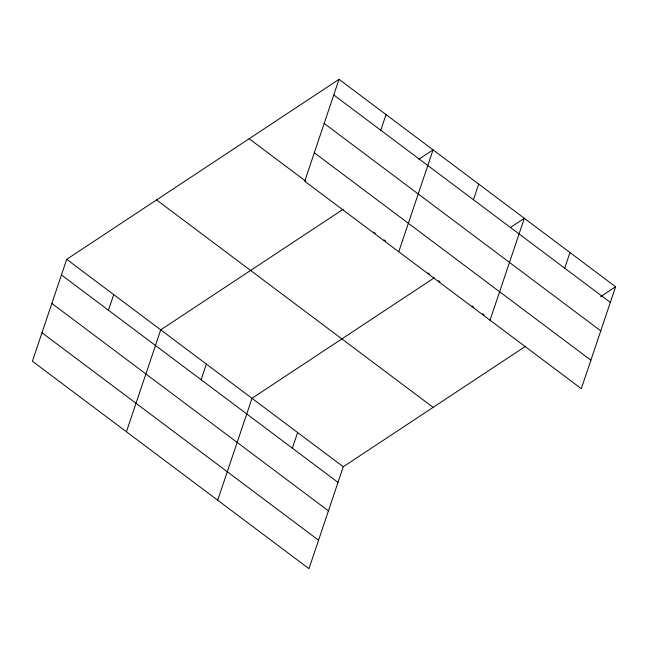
<?xml version="1.0" encoding="UTF-8"?>
<svg xmlns="http://www.w3.org/2000/svg" width="648" height="648" viewBox="0 0 648 648"><rect width="100%" height="100%" fill="white"/><g stroke="black" fill="none" stroke-linecap="round" stroke-linejoin="round"><path stroke-width="0.97" d="M339.026 79.331L304.73 181.246L581.305 388.679L615.6 286.772L339.026 79.331L66.695 259.322L32.4 361.228L308.975 568.669L343.27 466.754L525.731 346.17M108.451 310.222L113.716 294.589M126.433 431.754L160.728 329.848L343.197 209.255M201.099 379.712L206.364 364.079M217.704 500.207L251.999 398.301L434.46 277.709M380.781 130.232L386.046 114.599M292.37 448.165L297.635 432.532M398.771 251.772L433.067 149.866L418.916 159.214M473.437 199.722L478.694 184.089M490.034 320.225L524.329 218.319L510.187 227.667M564.708 268.175L569.965 252.542M600.623 296.671L615.6 286.772M333.769 94.973L610.335 302.405M324.186 123.436L600.761 330.877M314.312 152.774L590.887 360.207M249.156 138.729L305.743 181.165M373.613 232.073L375.216 233.28M384.021 239.881L385.625 241.08M428.061 272.905L429.656 274.112M438.461 280.714L440.065 281.912M472.092 305.937L473.688 307.136M482.501 313.737L484.096 314.944M156.565 199.924L433.139 407.365M66.695 259.322L343.27 466.754M61.43 274.954L338.005 482.395M51.856 303.426L328.423 510.859M41.982 332.756L318.549 540.197"/></g></svg>
